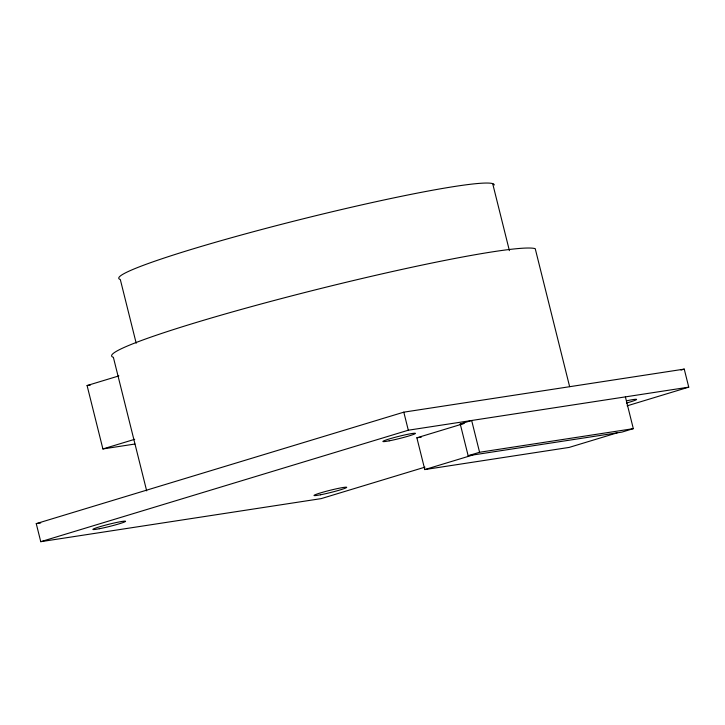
<?xml version="1.0" encoding="UTF-8"?>
<svg xmlns="http://www.w3.org/2000/svg" width="725" height="725" viewBox="0 0 725 725"><rect width="100%" height="100%" fill="white"/><g stroke="black" fill="none" stroke-linecap="round" stroke-linejoin="round"><path stroke-width="1.09" d="M134.913 444.026L102.896 448.947L87.082 385.546L118.891 375.903M102.896 448.947L134.696 439.305M424.977 467.145L321.193 498.619L40.754 541.684L36.25 523.631L403.807 412.163L684.246 369.107L688.75 387.15L627.134 405.837M40.754 541.684L408.302 430.215L688.75 387.15M633.315 428.656L621.887 432.118L468.151 455.726L460.23 423.953L471.658 420.482L479.578 452.264L633.315 428.656L625.394 396.883M617.202 432.843L569.152 447.416L424.796 469.573L416.875 437.8L463.855 423.554M681.011 370.085L684.246 369.107M468.151 455.726L479.578 452.264M424.796 469.573L472.845 455.01M87.082 385.546L90.398 385.038M460.23 423.953L463.982 423.373M416.875 437.8L421.352 437.112M36.25 523.631L40.718 522.942M569.632 386.642L535.231 248.666A219.177 14.908 -14 0 0 297.014 294.513A219.177 14.908 -14 0 0 113.363 357.28L146.677 490.87M492.683 183.624L509.394 250.642M403.807 412.163L408.302 430.215M136.191 343.215L120.305 279.487A193.466 13.159 -14 0 1 294.631 220.962A193.466 13.159 -14 0 1 494.233 185.002M626.536 400.834A16.811 1.142 -14 0 1 636.568 399.439A16.811 1.142 -14 0 1 626.463 403.037M99.28 528.752A16.811 1.142 -14 0 0 125.407 521.493A16.811 1.142 -14 0 0 103.032 525.797A16.811 1.142 -14 0 0 99.28 528.752M320.405 494.803A16.811 1.142 -14 0 0 346.541 487.544A16.811 1.142 -14 0 0 324.157 491.849A16.811 1.142 -14 0 0 320.405 494.803M389.171 440.836A16.811 1.142 -14 0 0 415.298 433.577A16.811 1.142 -14 0 0 392.923 437.891A16.811 1.142 -14 0 0 389.171 440.836"/></g></svg>
